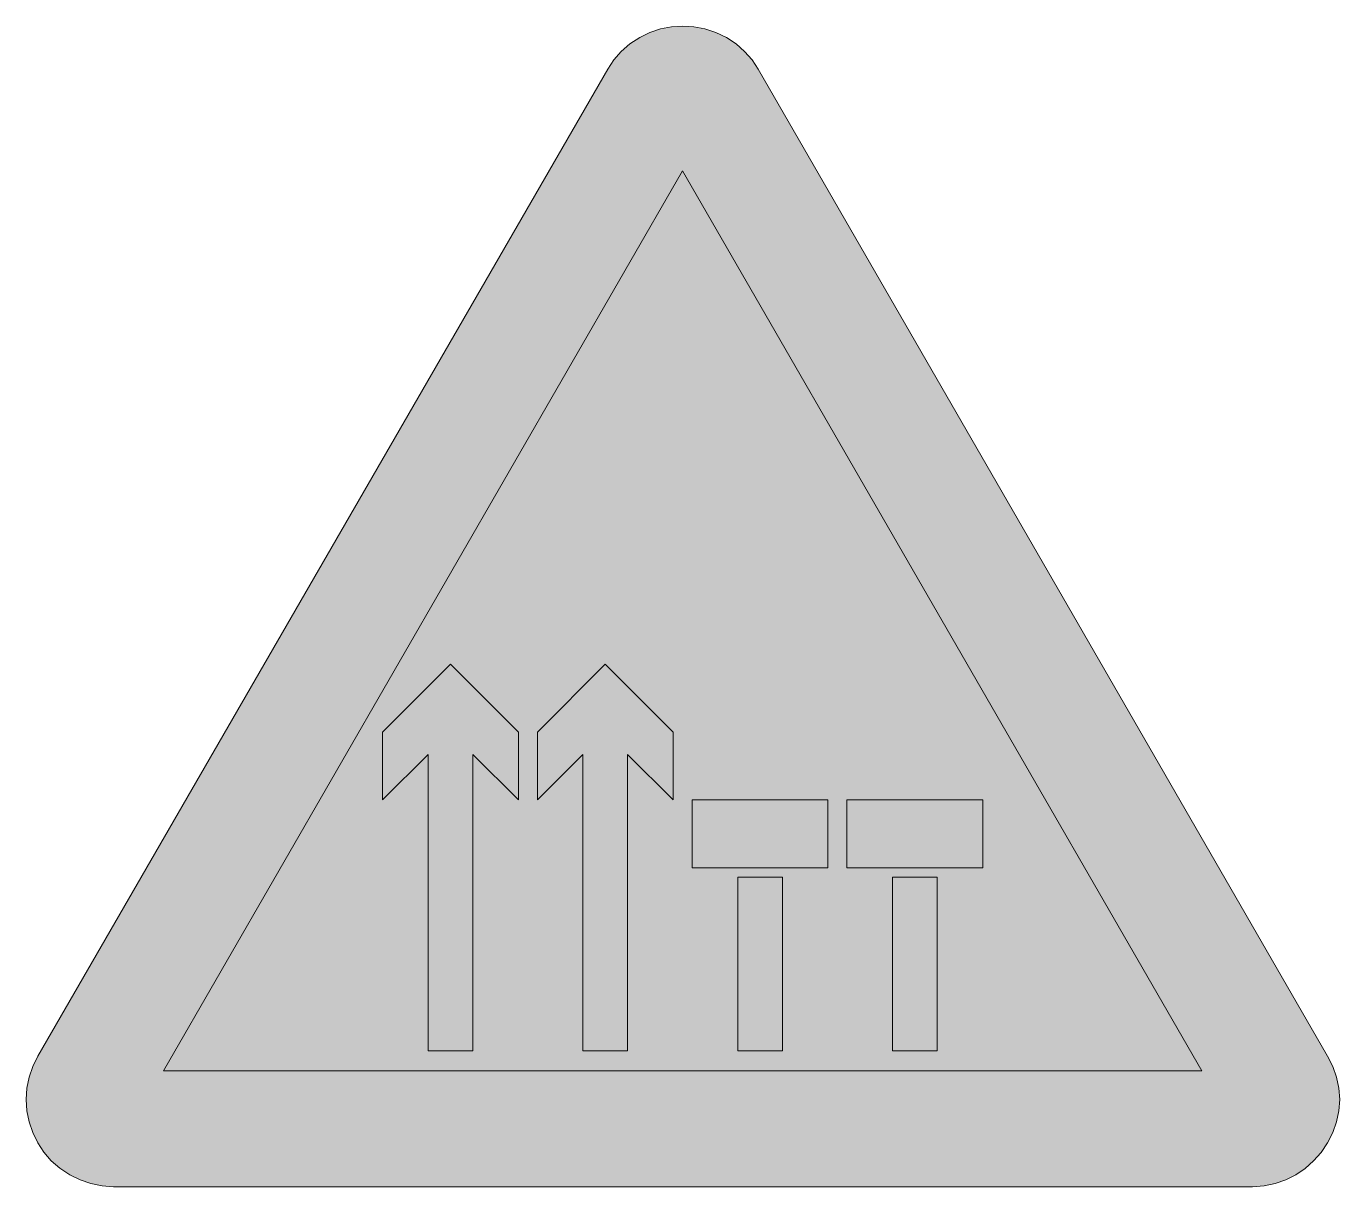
# Model space of a CAD drawing. Header units: metres. Extents: x 147 to 422, y 15 to 258.
import ezdxf

# ---------------------------------------------------------------- set-up
doc = ezdxf.new("R2010")
doc.units = ezdxf.units.M
for name, color, linetype, true_color in [('FILL_BLACK_000000', 7, 'Continuous', 0x000000), ('FILL_RED_FF0000', 7, 'Continuous', 0xff0000), ('FILL_WHITE_FFFFFF', 7, 'Continuous', 0xffffff)]:
    doc.layers.add(name, color=color, linetype=linetype, true_color=true_color)

msp = doc.modelspace()

# ---------------------------------------------------------------- hatches: boundary and pattern name
at = {"layer": 'FILL_BLACK_000000', "true_color": 0x000000}
h = msp.add_hatch(color=7, dxfattribs=at)
h.dxf.hatch_style = 1
h.paths.add_polyline_path([(250.14, 109.8), (250.14, 95.58), (240.6, 105.12), (240.6, 43.02), (231.24, 43.02), (231.24, 105.12), (221.7, 95.58), (221.7, 109.8), (235.92, 124.02), (250.14, 109.8)])
h = msp.add_hatch(color=7, dxfattribs=at)
h.dxf.hatch_style = 1
h.paths.add_polyline_path([(282.54, 109.8), (282.54, 95.58), (273, 105.12), (273, 43.02), (263.64, 43.02), (263.64, 105.12), (254.1, 95.58), (254.1, 109.8), (268.32, 124.02), (282.54, 109.8)])
h = msp.add_hatch(color=7, dxfattribs=at)
h.dxf.hatch_style = 1
h.paths.add_polyline_path([(305.4, 79.38), (305.4, 43.02), (296.04, 43.02), (296.04, 79.38), (305.4, 79.38)])
h = msp.add_hatch(color=7, dxfattribs=at)
h.dxf.hatch_style = 1
h.paths.add_polyline_path([(337.8, 79.38), (337.8, 43.02), (328.44, 43.02), (328.44, 79.38), (337.8, 79.38)])
at = {"layer": 'FILL_RED_FF0000', "true_color": 0xff0000}
h = msp.add_hatch(color=7, dxfattribs=at)
h.dxf.hatch_style = 1
h.paths.add_polyline_path([(420.64, 39.79), (421.44, 37.53), (421.92, 35.21), (422.09, 32.85), (421.92, 30.49), (421.44, 28.17), (420.64, 25.91), (419.52, 23.76), (418.18, 21.76), (416.62, 19.97), (414.85, 18.4), (412.91, 17.08), (410.81, 16.01), (408.59, 15.23), (406.26, 14.75), (403.86, 14.58), (165.36, 14.58), (162.96, 14.75), (160.64, 15.23), (158.37, 16.02), (156.18, 17.1), (154.13, 18.44), (152.31, 20.03), (150.76, 21.81), (149.52, 23.76), (148.46, 25.91), (147.7, 28.17), (147.24, 30.49), (147.09, 32.85), (147.24, 35.21), (147.7, 37.53), (148.46, 39.79), (149.52, 41.94), (268.86, 248.58), (270.1, 250.53), (271.65, 252.32), (273.47, 253.9), (275.52, 255.24), (277.64, 256.29), (279.89, 257.02), (282.2, 257.44), (284.52, 257.58), (286.84, 257.44), (289.18, 257.02), (291.48, 256.29), (293.7, 255.24), (295.73, 253.9), (297.5, 252.32), (299.04, 250.53), (300.36, 248.58), (419.52, 41.94), (420.64, 39.79)])
h = msp.add_hatch(color=7, dxfattribs=at)
h.dxf.hatch_style = 1
h.paths.add_polyline_path([(314.94, 95.58), (314.94, 81.36), (286.5, 81.36), (286.5, 95.58), (314.94, 95.58)])
h = msp.add_hatch(color=7, dxfattribs=at)
h.dxf.hatch_style = 1
h.paths.add_polyline_path([(347.34, 95.58), (347.34, 81.36), (318.9, 81.36), (318.9, 95.58), (347.34, 95.58)])
at = {"layer": 'FILL_WHITE_FFFFFF', "true_color": 0xffffff}
h = msp.add_hatch(color=7, dxfattribs=at)
h.dxf.hatch_style = 1
h.paths.add_polyline_path([(175.8, 38.88), (284.52, 227.34), (393.24, 38.88), (175.8, 38.88)])

# ---------------------------------------------------------------- linework, layer by layer
at = {"layer": 'FILL_BLACK_000000', "lineweight": 0, "true_color": 0x000000}
for points in [[(250.14, 109.8), (250.14, 95.58), (240.6, 105.12), (240.6, 43.02), (231.24, 43.02), (231.24, 105.12), (221.7, 95.58), (221.7, 109.8), (235.92, 124.02)], [(282.54, 109.8), (282.54, 95.58), (273, 105.12), (273, 43.02), (263.64, 43.02), (263.64, 105.12), (254.1, 95.58), (254.1, 109.8), (268.32, 124.02)], [(305.4, 79.38), (305.4, 43.02), (296.04, 43.02), (296.04, 79.38)], [(337.8, 79.38), (337.8, 43.02), (328.44, 43.02), (328.44, 79.38)]]:
    msp.add_lwpolyline(points, close=True, dxfattribs=at)
at = {"layer": 'FILL_RED_FF0000', "lineweight": 0, "true_color": 0xff0000}
for points in [[(420.64, 39.79), (421.44, 37.53), (421.92, 35.21), (422.09, 32.85), (421.92, 30.49), (421.44, 28.17), (420.64, 25.91), (419.52, 23.76), (418.18, 21.76), (416.62, 19.97), (414.85, 18.4), (412.91, 17.08), (410.81, 16.01), (408.59, 15.23), (406.26, 14.75), (403.86, 14.58), (165.36, 14.58), (162.96, 14.75), (160.64, 15.23), (158.37, 16.02), (156.18, 17.1), (154.13, 18.44), (152.31, 20.03), (150.76, 21.81), (149.52, 23.76), (148.46, 25.91), (147.7, 28.17), (147.24, 30.49), (147.09, 32.85), (147.24, 35.21), (147.7, 37.53), (148.46, 39.79), (149.52, 41.94), (268.86, 248.58), (270.1, 250.53), (271.65, 252.32), (273.47, 253.9), (275.52, 255.24), (277.64, 256.29), (279.89, 257.02), (282.2, 257.44), (284.52, 257.58), (286.84, 257.44), (289.18, 257.02), (291.48, 256.29), (293.7, 255.24), (295.73, 253.9), (297.5, 252.32), (299.04, 250.53), (300.36, 248.58), (419.52, 41.94)], [(314.94, 95.58), (314.94, 81.36), (286.5, 81.36), (286.5, 95.58)], [(347.34, 95.58), (347.34, 81.36), (318.9, 81.36), (318.9, 95.58)]]:
    msp.add_lwpolyline(points, close=True, dxfattribs=at)
at = {"layer": 'FILL_WHITE_FFFFFF', "lineweight": 0, "true_color": 0xff0000}
msp.add_lwpolyline([(175.8, 38.88), (284.52, 227.34), (393.24, 38.88)], close=True, dxfattribs=at)

doc.saveas('drawing.dxf')
